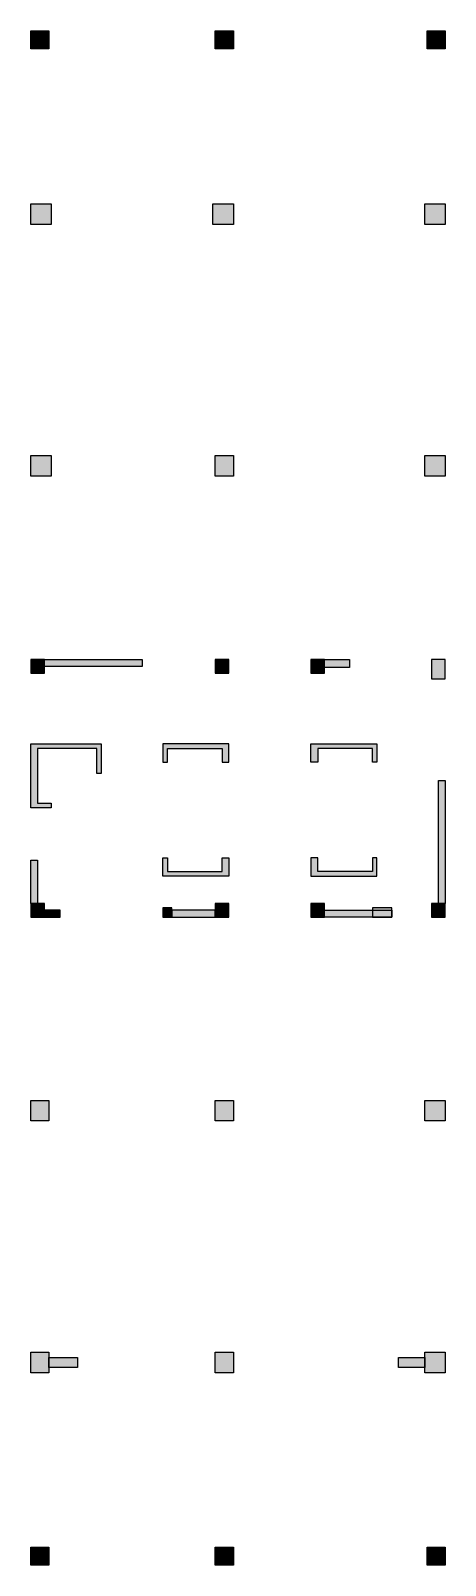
# Model space of a CAD drawing. Header units: millimetres. Extents: x 894506 to 912706, y 140269 to 207619.
import ezdxf

# ---------------------------------------------------------------- set-up
doc = ezdxf.new("R2010")
doc.units = ezdxf.units.MM
doc.header["$LTSCALE"] = 1000
for name, color, linetype in [('S-COLU-HATCH', 30, 'CONTINUOUS'), ('S-COLU-LINE1', 6, 'CONTINUOUS'), ('S-WALL-LINE1', 12, 'CONTINUOUS')]:
    doc.layers.add(name, color=color, linetype=linetype)

msp = doc.modelspace()

# ---------------------------------------------------------------- hatches: boundary and pattern name
at = {"layer": 'S-COLU-HATCH'}
h = msp.add_hatch(color=0, dxfattribs=at)
h.dxf.hatch_style = 1
h.paths.add_polyline_path([(894506, 207619), (895306, 207619), (895306, 206819), (894506, 206819)])
h = msp.add_hatch(color=0, dxfattribs=at)
h.dxf.hatch_style = 1
h.paths.add_polyline_path([(902606, 207619), (903406, 207619), (903406, 206819), (902606, 206819)])
h = msp.add_hatch(color=0, dxfattribs=at)
h.dxf.hatch_style = 1
h.paths.add_polyline_path([(911906, 207619), (912706, 207619), (912706, 206819), (911906, 206819)])
h = msp.add_hatch(color=0, dxfattribs=at)
h.dxf.hatch_style = 1
h.paths.add_polyline_path([(894506, 200019), (895406, 200019), (895406, 199119), (894506, 199119)])
h = msp.add_hatch(color=0, dxfattribs=at)
h.dxf.hatch_style = 1
h.paths.add_polyline_path([(902506, 200019), (903406, 200019), (903406, 199119), (902506, 199119)])
h = msp.add_hatch(color=0, dxfattribs=at)
h.dxf.hatch_style = 1
h.paths.add_polyline_path([(911806, 200019), (912706, 200019), (912706, 199119), (911806, 199119)])
h = msp.add_hatch(color=0, dxfattribs=at)
h.dxf.hatch_style = 1
h.paths.add_polyline_path([(894506, 188969), (895406, 188969), (895406, 188069), (894506, 188069)])
h = msp.add_hatch(color=0, dxfattribs=at)
h.dxf.hatch_style = 1
h.paths.add_polyline_path([(902606, 188969), (903406, 188969), (903406, 188069), (902606, 188069)])
h = msp.add_hatch(color=0, dxfattribs=at)
h.dxf.hatch_style = 1
h.paths.add_polyline_path([(911806, 188969), (912706, 188969), (912706, 188069), (911806, 188069)])
h = msp.add_hatch(color=0, dxfattribs=at)
h.dxf.hatch_style = 1
h.paths.add_polyline_path([(894506, 179419), (895106, 179419), (895106, 180019), (894506, 180019)])
h = msp.add_hatch(color=0, dxfattribs=at)
h.dxf.hatch_style = 1
h.paths.add_polyline_path([(895106, 180019), (899406, 180019), (899406, 179719), (895106, 179719)])
h = msp.add_hatch(color=0, dxfattribs=at)
h.dxf.hatch_style = 1
h.paths.add_polyline_path([(902606, 179419), (903206, 179419), (903206, 180019), (902606, 180019)])
h = msp.add_hatch(color=0, dxfattribs=at)
h.dxf.hatch_style = 1
h.paths.add_polyline_path([(906806, 179419), (907406, 179419), (907406, 180019), (906806, 180019)])
h = msp.add_hatch(color=0, dxfattribs=at)
h.dxf.hatch_style = 1
h.paths.add_polyline_path([(907406, 180019), (908506, 180019), (908506, 179669), (907406, 179669)])
h = msp.add_hatch(color=0, dxfattribs=at)
h.dxf.hatch_style = 1
h.paths.add_polyline_path([(912106, 179169), (912706, 179169), (912706, 180019), (912106, 180019)])
h = msp.add_hatch(color=0, dxfattribs=at)
h.dxf.hatch_style = 1
h.paths.add_polyline_path([(897406, 175019), (897406, 176119), (894806, 176119), (894806, 173719), (895406, 173719), (895406, 173519), (894506, 173519), (894506, 176319), (897606, 176319), (897606, 175019)])
h = msp.add_hatch(color=0, dxfattribs=at)
h.dxf.hatch_style = 1
h.paths.add_polyline_path([(903206, 175519), (903206, 176319), (900306, 176319), (900306, 175519), (900506, 175519), (900506, 176119), (902906, 176119), (902906, 175519)])
h = msp.add_hatch(color=0, dxfattribs=at)
h.dxf.hatch_style = 1
h.paths.add_polyline_path([(906806, 175519), (906806, 176319), (909706, 176319), (909706, 175519), (909506, 175519), (909506, 176119), (907106, 176119), (907106, 175519)])
h = msp.add_hatch(color=0, dxfattribs=at)
h.dxf.hatch_style = 1
h.paths.add_polyline_path([(912706, 169319), (912406, 169319), (912406, 174719), (912706, 174719)])
h = msp.add_hatch(color=0, dxfattribs=at)
h.dxf.hatch_style = 1
h.paths.add_polyline_path([(894506, 171219), (894806, 171219), (894806, 169319), (894506, 169319)])
h = msp.add_hatch(color=0, dxfattribs=at)
h.dxf.hatch_style = 1
h.paths.add_polyline_path([(903206, 171319), (903206, 170519), (900306, 170519), (900306, 171319), (900506, 171319), (900506, 170719), (902906, 170719), (902906, 171319)])
h = msp.add_hatch(color=0, dxfattribs=at)
h.dxf.hatch_style = 1
h.paths.add_polyline_path([(906806, 171319), (906806, 170519), (909706, 170519), (909706, 171319), (909506, 171319), (909506, 170719), (907106, 170719), (907106, 171319)])
h = msp.add_hatch(color=0, dxfattribs=at)
h.dxf.hatch_style = 1
h.paths.add_polyline_path([(894506, 168719), (895106, 168719), (895106, 169319), (894506, 169319)])
h = msp.add_hatch(color=0, dxfattribs=at)
h.dxf.hatch_style = 1
h.paths.add_polyline_path([(900306, 168719), (900706, 168719), (900706, 169119), (900306, 169119)])
h = msp.add_hatch(color=0, dxfattribs=at)
h.dxf.hatch_style = 1
h.paths.add_polyline_path([(902606, 168719), (903206, 168719), (903206, 169319), (902606, 169319)])
h = msp.add_hatch(color=0, dxfattribs=at)
h.dxf.hatch_style = 1
h.paths.add_polyline_path([(906806, 168719), (907406, 168719), (907406, 169319), (906806, 169319)])
h = msp.add_hatch(color=0, dxfattribs=at)
h.dxf.hatch_style = 1
h.paths.add_polyline_path([(909506, 168719), (910356, 168719), (910356, 169119), (909506, 169119)])
h = msp.add_hatch(color=0, dxfattribs=at)
h.dxf.hatch_style = 1
h.paths.add_polyline_path([(912106, 168719), (912706, 168719), (912706, 169319), (912106, 169319)])
h = msp.add_hatch(color=0, dxfattribs=at)
h.dxf.hatch_style = 1
h.paths.add_polyline_path([(895106, 168719), (895806, 168719), (895806, 169019), (895106, 169019)])
h = msp.add_hatch(color=0, dxfattribs=at)
h.dxf.hatch_style = 1
h.paths.add_polyline_path([(900706, 168719), (902606, 168719), (902606, 169019), (900706, 169019)])
h = msp.add_hatch(color=0, dxfattribs=at)
h.dxf.hatch_style = 1
h.paths.add_polyline_path([(907406, 169019), (910356, 169019), (910356, 168719), (907406, 168719)])
h = msp.add_hatch(color=0, dxfattribs=at)
h.dxf.hatch_style = 1
h.paths.add_polyline_path([(894506, 160669), (895306, 160669), (895306, 159769), (894506, 159769)])
h = msp.add_hatch(color=0, dxfattribs=at)
h.dxf.hatch_style = 1
h.paths.add_polyline_path([(902606, 160669), (903406, 160669), (903406, 159769), (902606, 159769)])
h = msp.add_hatch(color=0, dxfattribs=at)
h.dxf.hatch_style = 1
h.paths.add_polyline_path([(911806, 160669), (912706, 160669), (912706, 159769), (911806, 159769)])
h = msp.add_hatch(color=0, dxfattribs=at)
h.dxf.hatch_style = 1
h.paths.add_polyline_path([(894506, 149619), (895306, 149619), (895306, 148719), (894506, 148719)])
h = msp.add_hatch(color=0, dxfattribs=at)
h.dxf.hatch_style = 1
h.paths.add_polyline_path([(902606, 149619), (903406, 149619), (903406, 148719), (902606, 148719)])
h = msp.add_hatch(color=0, dxfattribs=at)
h.dxf.hatch_style = 1
h.paths.add_polyline_path([(911806, 149619), (912706, 149619), (912706, 148719), (911806, 148719)])
h = msp.add_hatch(color=0, dxfattribs=at)
h.dxf.hatch_style = 1
h.paths.add_polyline_path([(895306, 149394), (896556, 149394), (896556, 148944), (895306, 148944)])
h = msp.add_hatch(color=0, dxfattribs=at)
h.dxf.hatch_style = 1
h.paths.add_polyline_path([(910656, 149394), (911806, 149394), (911806, 148944), (910656, 148944)])
h = msp.add_hatch(color=0, dxfattribs=at)
h.dxf.hatch_style = 1
h.paths.add_polyline_path([(894506, 141069), (895306, 141069), (895306, 140269), (894506, 140269)])
h = msp.add_hatch(color=0, dxfattribs=at)
h.dxf.hatch_style = 1
h.paths.add_polyline_path([(902606, 141069), (903406, 141069), (903406, 140269), (902606, 140269)])
h = msp.add_hatch(color=0, dxfattribs=at)
h.dxf.hatch_style = 1
h.paths.add_polyline_path([(911906, 141069), (912706, 141069), (912706, 140269), (911906, 140269)])

# ---------------------------------------------------------------- linework, layer by layer
at = {"layer": 'S-COLU-LINE1', "linetype": 'ByBlock'}
for points in [[(894506, 207619), (895306, 207619), (895306, 206819), (894506, 206819)], [(902606, 207619), (903406, 207619), (903406, 206819), (902606, 206819)], [(911906, 207619), (912706, 207619), (912706, 206819), (911906, 206819)], [(894506, 200019), (895406, 200019), (895406, 199119), (894506, 199119)], [(902506, 200019), (903406, 200019), (903406, 199119), (902506, 199119)], [(911806, 200019), (912706, 200019), (912706, 199119), (911806, 199119)], [(894506, 188969), (895406, 188969), (895406, 188069), (894506, 188069)], [(902606, 188969), (903406, 188969), (903406, 188069), (902606, 188069)], [(911806, 188969), (912706, 188969), (912706, 188069), (911806, 188069)], [(894506, 179419), (895106, 179419), (895106, 180019), (894506, 180019)], [(902606, 179419), (903206, 179419), (903206, 180019), (902606, 180019)], [(906806, 179419), (907406, 179419), (907406, 180019), (906806, 180019)], [(912106, 179169), (912706, 179169), (912706, 180019), (912106, 180019)], [(894506, 168719), (895106, 168719), (895106, 169319), (894506, 169319)], [(900306, 168719), (900706, 168719), (900706, 169119), (900306, 169119)], [(902606, 168719), (903206, 168719), (903206, 169319), (902606, 169319)], [(906806, 168719), (907406, 168719), (907406, 169319), (906806, 169319)], [(909506, 168719), (910356, 168719), (910356, 169119), (909506, 169119)], [(912106, 168719), (912706, 168719), (912706, 169319), (912106, 169319)], [(894506, 160669), (895306, 160669), (895306, 159769), (894506, 159769)], [(902606, 160669), (903406, 160669), (903406, 159769), (902606, 159769)], [(911806, 160669), (912706, 160669), (912706, 159769), (911806, 159769)], [(894506, 149619), (895306, 149619), (895306, 148719), (894506, 148719)], [(902606, 149619), (903406, 149619), (903406, 148719), (902606, 148719)], [(911806, 149619), (912706, 149619), (912706, 148719), (911806, 148719)], [(894506, 141069), (895306, 141069), (895306, 140269), (894506, 140269)], [(902606, 141069), (903406, 141069), (903406, 140269), (902606, 140269)], [(911906, 141069), (912706, 141069), (912706, 140269), (911906, 140269)]]:
    msp.add_lwpolyline(points, close=True, dxfattribs=at)
at = {"layer": 'S-WALL-LINE1', "linetype": 'ByBlock'}
for points in [[(895106, 180019), (899406, 180019), (899406, 179719), (895106, 179719)], [(907406, 180019), (908506, 180019), (908506, 179669), (907406, 179669)], [(903206, 175519), (903206, 176319), (900306, 176319), (900306, 175519), (900506, 175519), (900506, 176119), (902906, 176119), (902906, 175519)], [(906806, 175519), (906806, 176319), (909706, 176319), (909706, 175519), (909506, 175519), (909506, 176119), (907106, 176119), (907106, 175519)], [(912706, 169319), (912406, 169319), (912406, 174719), (912706, 174719)], [(894506, 171219), (894806, 171219), (894806, 169319), (894506, 169319)], [(903206, 171319), (903206, 170519), (900306, 170519), (900306, 171319), (900506, 171319), (900506, 170719), (902906, 170719), (902906, 171319)], [(906806, 171319), (906806, 170519), (909706, 170519), (909706, 171319), (909506, 171319), (909506, 170719), (907106, 170719), (907106, 171319)], [(895106, 168719), (895806, 168719), (895806, 169019), (895106, 169019)], [(900706, 168719), (902606, 168719), (902606, 169019), (900706, 169019)], [(907406, 169019), (910356, 169019), (910356, 168719), (907406, 168719)], [(895306, 149394), (896556, 149394), (896556, 148944), (895306, 148944)], [(910656, 149394), (911806, 149394), (911806, 148944), (910656, 148944)]]:
    msp.add_lwpolyline(points, close=True, dxfattribs=at)
at = {"layer": 'S-WALL-LINE1'}
msp.add_lwpolyline([(897406, 175019), (897406, 176119), (894806, 176119), (894806, 173719), (895406, 173719), (895406, 173519), (894506, 173519), (894506, 176319), (897606, 176319), (897606, 175019)], close=True, dxfattribs=at)

doc.saveas('drawing.dxf')
